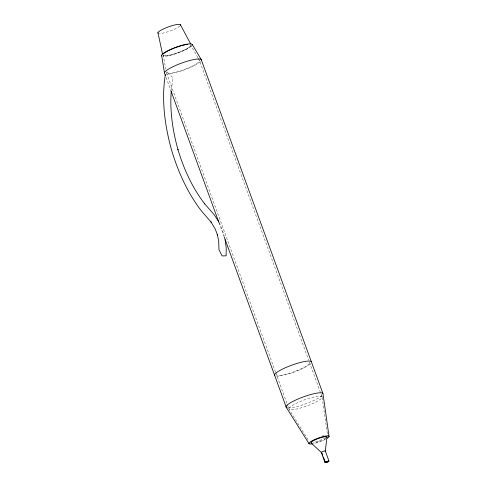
<?xml version="1.0" encoding="UTF-8"?>
<svg xmlns="http://www.w3.org/2000/svg" width="487" height="487" viewBox="0 0 487 487"><rect width="100%" height="100%" fill="white"/><g stroke="black" fill="none" stroke-linecap="round" stroke-linejoin="round"><path stroke-width="0.37" stroke-dasharray="2.44 1.83" d="M171.29 90.034L172.952 77.768L169.287 74.036M166.822 71.784L168.374 73.184M287.336 404.417L289.12 409.323L308.922 441.088M197.862 57.582L190.563 44.822A14.695 2.721 -20 0 1 179.399 52.091A14.695 2.721 -20 0 1 163.322 55.396M198.227 58.221L199.323 60.132L308.642 360.088M219.235 222.821L222.249 229.675L224.178 235.939M321.944 396.588L309.422 362.231A17.709 3.275 -20 0 1 295.974 370.984A17.709 3.275 -20 0 1 276.604 374.966M166.505 72.867L275.563 372.111M275.825 372.829L287.08 403.711M166.085 77.482L170.596 89.852M218.943 222.516L223.868 236.025M163.151 54.702L165.775 69.142M322.151 397.422L327.666 435.895M326.211 438.13A8.492 1.571 -20 0 1 313.786 443.024M200.364 61.697A19.693 3.646 -20 0 1 183.8 70.055A19.693 3.646 -20 0 1 166.14 74.024M191.428 46.119A16.345 3.025 -20 0 1 177.676 53.059A16.345 3.025 -20 0 1 163.017 56.358M288.913 408.49A17.709 3.275 -20 0 1 313.811 397.033A17.709 3.275 -20 0 1 315.15 402.426A17.709 3.275 -20 0 1 289.12 409.323M198.002 59.731A17.709 3.275 -20 0 1 185.876 68.886A17.709 3.275 -20 0 1 166.298 72.033M191.202 45.358A15.194 2.812 -20 0 1 177.621 52.852A15.194 2.812 -20 0 1 162.859 55.573M322.029 395.529A19.693 3.646 -20 0 1 305.459 403.893A19.693 3.646 -20 0 1 287.805 407.863M310.463 363.795A19.693 3.646 -20 0 1 293.898 372.153A19.693 3.646 -20 0 1 276.239 376.128M325.602 437.667A9.624 1.784 -20 0 1 313.464 442.263M322.431 435.853A9.624 1.784 -20 0 1 323.8 435.536M325.517 439.256A10.702 1.978 -20 0 1 313.263 443.669M179.88 26.012A12.017 2.222 -20 0 1 170.261 30.937A12.017 2.222 -20 0 1 159.45 33.56"/><path stroke-width="0.73" d="M171.217 91.465C169.732 111.139 172.751 130.906 178.029 149.838L177.907 149.43C183.727 168.922 192.298 187.769 204.765 203.937L204.376 203.444L214.097 214.603L218.584 221.5M326.984 437.009L325.292 450.974L328.987 461.104M165.355 74.633C161.246 99.798 164.807 125.622 171.558 150.014L171.68 150.422C178.181 172.173 187.738 193.199 201.655 211.242L211.37 222.395L210.981 221.908L215.333 229.243L217.458 235.057L217.336 234.649L218.687 240.858L218.973 249.691L222.102 255.912L226.132 255.833L226.205 247.646L225.061 239.616M311.035 442.847L321.304 452.429L324.999 462.565M309.093 443.779L286.332 407.418L224.123 236.731M192.085 44.232L201.161 59.42L322.826 393.252M180.367 24.624L190.673 43.976M321.937 452.965L322.68 454.992M323.417 457.019L325.383 462.425M170.846 90.539L218.943 222.516M165.355 75.479L164.667 73.58A19.693 3.646 -20 0 1 182.035 62.945A19.693 3.646 -20 0 1 201.393 60.345M157.946 32.702L162.524 54.118M161.605 55.214L164.436 72.654M329.054 436.589L323.058 394.184A19.693 3.646 -20 0 0 302.08 397.374A19.693 3.646 -20 0 0 287.178 407.771M321.645 452.514A2.125 0.396 -20 0 1 323.149 451.339A2.125 0.396 -20 0 1 325.097 451.254M311.455 443.127A8.492 1.571 -20 0 1 318.413 438.477A8.492 1.571 -20 0 1 326.868 437.49M161.794 55.987A16.345 3.025 -20 0 1 176.209 47.154A16.345 3.025 -20 0 1 192.28 44.999M312.563 443.803A10.702 1.978 -20 0 1 311.077 441.411A10.702 1.978 -20 0 1 324.993 436.139A10.702 1.978 -20 0 1 327.288 438.227M274.765 375.678A19.693 3.646 -20 0 1 289.716 365.944A19.693 3.646 -20 0 1 311.26 361.518M163.474 53.814A15.194 2.812 -20 0 1 167.698 51.068M168.277 50.764A15.194 2.812 -20 0 1 173.792 48.298M174.401 48.061A15.194 2.812 -20 0 1 181.194 45.766M181.785 45.601A15.194 2.812 -20 0 1 185.103 44.798M186.57 44.524A15.194 2.812 -20 0 1 187.866 44.354M158.092 33.268A12.017 2.222 -20 0 1 168.691 26.773A12.017 2.222 -20 0 1 180.507 25.19M325.687 462.607A2.125 0.396 -20 0 0 328.956 461.226A2.125 0.396 -20 0 0 326.333 461.676A2.125 0.396 -20 0 0 325.687 462.607M325.943 462.461A1.711 0.317 -20 0 0 328.573 461.347A1.711 0.317 -20 0 0 326.46 461.706A1.711 0.317 -20 0 0 325.943 462.461"/></g></svg>
